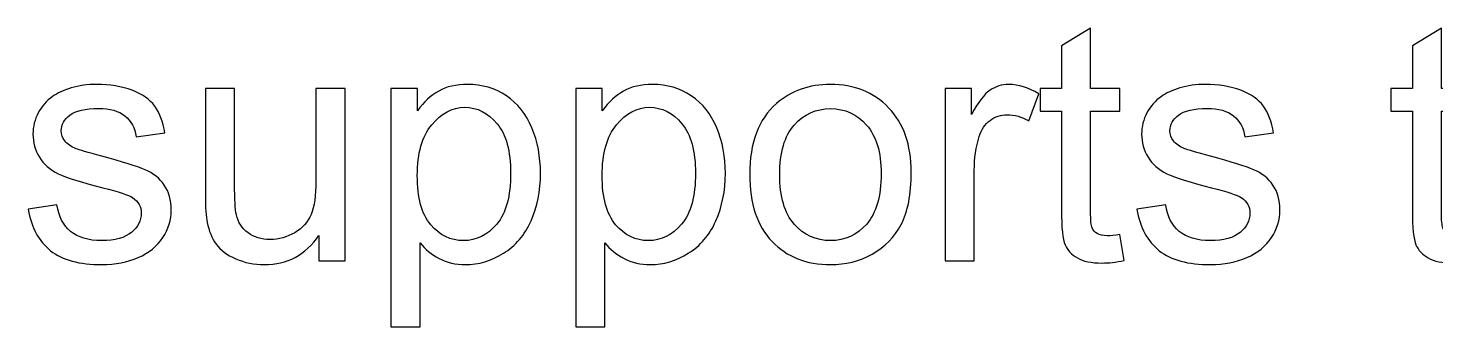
# Model space of a CAD drawing. Header units: centimetres. Extents: x -233 to -82, y 123 to 153.
# Drawn here: x -161.82 to -160.326, y 146.526 to 146.843 of the extents above; entities that cross this region are included whole.
import ezdxf

# ---------------------------------------------------------------- set-up
doc = ezdxf.new("R2010")
doc.units = ezdxf.units.CM
doc.header["$MEASUREMENT"] = 0
doc.layers.add('layer 1', color=7, linetype='Continuous')

msp = doc.modelspace()

# ---------------------------------------------------------------- linework, layer by layer
at = {"layer": 'layer 1'}
for points, knots in [([(-160.661, 146.62365), (-160.661, 146.62365), (-160.6566, 146.59625), (-160.6566, 146.59625), (-160.6566, 146.59625), (-160.6653, 146.59445), (-160.6731, 146.59355), (-160.68, 146.59355), (-160.68, 146.59355), (-160.6913, 146.59355), (-160.7, 146.59535), (-160.7062, 146.59895), (-160.7062, 146.59895), (-160.7124, 146.60245), (-160.7168, 146.60715), (-160.7193, 146.61295), (-160.7193, 146.61295), (-160.7218, 146.61875), (-160.7231, 146.63095), (-160.7231, 146.64955), (-160.7231, 146.64955), (-160.7231, 146.64955), (-160.7231, 146.75475), (-160.7231, 146.75475), (-160.7231, 146.75475), (-160.7231, 146.75475), (-160.7458, 146.75475), (-160.7458, 146.75475), (-160.7458, 146.75475), (-160.7458, 146.75475), (-160.7458, 146.77885), (-160.7458, 146.77885), (-160.7458, 146.77885), (-160.7458, 146.77885), (-160.7231, 146.77885), (-160.7231, 146.77885), (-160.7231, 146.77885), (-160.7231, 146.77885), (-160.7231, 146.82415), (-160.7231, 146.82415), (-160.7231, 146.82415), (-160.7231, 146.82415), (-160.6922, 146.84275), (-160.6922, 146.84275), (-160.6922, 146.84275), (-160.6922, 146.84275), (-160.6922, 146.77885), (-160.6922, 146.77885), (-160.6922, 146.77885), (-160.6922, 146.77885), (-160.661, 146.77885), (-160.661, 146.77885), (-160.661, 146.77885), (-160.661, 146.77885), (-160.661, 146.75475), (-160.661, 146.75475), (-160.661, 146.75475), (-160.661, 146.75475), (-160.6922, 146.75475), (-160.6922, 146.75475), (-160.6922, 146.75475), (-160.6922, 146.75475), (-160.6922, 146.64775), (-160.6922, 146.64775), (-160.6922, 146.64775), (-160.6922, 146.63895), (-160.6917, 146.63325), (-160.6906, 146.63075), (-160.6906, 146.63075), (-160.6895, 146.62825), (-160.6877, 146.62625), (-160.6852, 146.62475), (-160.6852, 146.62475), (-160.6827, 146.62325), (-160.6792, 146.62245), (-160.6747, 146.62245), (-160.6747, 146.62245), (-160.6712, 146.62245), (-160.6667, 146.62285), (-160.661, 146.62365)], [0, 0, 0, 0, 0.047619, 0.047619, 0.047619, 0.047619, 0.0952381, 0.0952381, 0.0952381, 0.0952381, 0.1428571, 0.1428571, 0.1428571, 0.1428571, 0.1904762, 0.1904762, 0.1904762, 0.1904762, 0.2380952, 0.2380952, 0.2380952, 0.2380952, 0.2857143, 0.2857143, 0.2857143, 0.2857143, 0.3333333, 0.3333333, 0.3333333, 0.3333333, 0.3809524, 0.3809524, 0.3809524, 0.3809524, 0.4285714, 0.4285714, 0.4285714, 0.4285714, 0.4761905, 0.4761905, 0.4761905, 0.4761905, 0.5238095, 0.5238095, 0.5238095, 0.5238095, 0.5714286, 0.5714286, 0.5714286, 0.5714286, 0.6190476, 0.6190476, 0.6190476, 0.6190476, 0.6666667, 0.6666667, 0.6666667, 0.6666667, 0.7142857, 0.7142857, 0.7142857, 0.7142857, 0.7619048, 0.7619048, 0.7619048, 0.7619048, 0.8095238, 0.8095238, 0.8095238, 0.8095238, 0.8571429, 0.8571429, 0.8571429, 0.8571429, 0.9047619, 0.9047619, 0.9047619, 0.9047619, 1, 1, 1, 1]), ([(-160.2886, 146.62365), (-160.2886, 146.62365), (-160.2842, 146.59625), (-160.2842, 146.59625), (-160.2842, 146.59625), (-160.2929, 146.59445), (-160.3007, 146.59355), (-160.3076, 146.59355), (-160.3076, 146.59355), (-160.3189, 146.59355), (-160.3276, 146.59535), (-160.3338, 146.59895), (-160.3338, 146.59895), (-160.34, 146.60245), (-160.3444, 146.60715), (-160.3469, 146.61295), (-160.3469, 146.61295), (-160.3494, 146.61875), (-160.3507, 146.63095), (-160.3507, 146.64955), (-160.3507, 146.64955), (-160.3507, 146.64955), (-160.3507, 146.75475), (-160.3507, 146.75475), (-160.3507, 146.75475), (-160.3507, 146.75475), (-160.3734, 146.75475), (-160.3734, 146.75475), (-160.3734, 146.75475), (-160.3734, 146.75475), (-160.3734, 146.77885), (-160.3734, 146.77885), (-160.3734, 146.77885), (-160.3734, 146.77885), (-160.3507, 146.77885), (-160.3507, 146.77885), (-160.3507, 146.77885), (-160.3507, 146.77885), (-160.3507, 146.82415), (-160.3507, 146.82415), (-160.3507, 146.82415), (-160.3507, 146.82415), (-160.3198, 146.84275), (-160.3198, 146.84275), (-160.3198, 146.84275), (-160.3198, 146.84275), (-160.3198, 146.77885), (-160.3198, 146.77885), (-160.3198, 146.77885), (-160.3198, 146.77885), (-160.2886, 146.77885), (-160.2886, 146.77885), (-160.2886, 146.77885), (-160.2886, 146.77885), (-160.2886, 146.75475), (-160.2886, 146.75475), (-160.2886, 146.75475), (-160.2886, 146.75475), (-160.3198, 146.75475), (-160.3198, 146.75475), (-160.3198, 146.75475), (-160.3198, 146.75475), (-160.3198, 146.64775), (-160.3198, 146.64775), (-160.3198, 146.64775), (-160.3198, 146.63895), (-160.3193, 146.63325), (-160.3182, 146.63075), (-160.3182, 146.63075), (-160.3171, 146.62825), (-160.3153, 146.62625), (-160.3128, 146.62475), (-160.3128, 146.62475), (-160.3103, 146.62325), (-160.3068, 146.62245), (-160.3023, 146.62245), (-160.3023, 146.62245), (-160.2988, 146.62245), (-160.2943, 146.62285), (-160.2886, 146.62365)], [0, 0, 0, 0, 0.047619, 0.047619, 0.047619, 0.047619, 0.0952381, 0.0952381, 0.0952381, 0.0952381, 0.1428571, 0.1428571, 0.1428571, 0.1428571, 0.1904762, 0.1904762, 0.1904762, 0.1904762, 0.2380952, 0.2380952, 0.2380952, 0.2380952, 0.2857143, 0.2857143, 0.2857143, 0.2857143, 0.3333333, 0.3333333, 0.3333333, 0.3333333, 0.3809524, 0.3809524, 0.3809524, 0.3809524, 0.4285714, 0.4285714, 0.4285714, 0.4285714, 0.4761905, 0.4761905, 0.4761905, 0.4761905, 0.5238095, 0.5238095, 0.5238095, 0.5238095, 0.5714286, 0.5714286, 0.5714286, 0.5714286, 0.6190476, 0.6190476, 0.6190476, 0.6190476, 0.6666667, 0.6666667, 0.6666667, 0.6666667, 0.7142857, 0.7142857, 0.7142857, 0.7142857, 0.7619048, 0.7619048, 0.7619048, 0.7619048, 0.8095238, 0.8095238, 0.8095238, 0.8095238, 0.8571429, 0.8571429, 0.8571429, 0.8571429, 0.9047619, 0.9047619, 0.9047619, 0.9047619, 1, 1, 1, 1]), ([(-161.8198, 146.65055), (-161.8198, 146.65055), (-161.7892, 146.65535), (-161.7892, 146.65535), (-161.7892, 146.65535), (-161.7875, 146.64305), (-161.7827, 146.63365), (-161.7748, 146.62715), (-161.7748, 146.62715), (-161.7669, 146.62065), (-161.7559, 146.61735), (-161.7418, 146.61735), (-161.7418, 146.61735), (-161.7276, 146.61735), (-161.717, 146.62025), (-161.7101, 146.62605), (-161.7101, 146.62605), (-161.7032, 146.63185), (-161.6998, 146.63865), (-161.6998, 146.64645), (-161.6998, 146.64645), (-161.6998, 146.65345), (-161.7028, 146.65895), (-161.7089, 146.66295), (-161.7089, 146.66295), (-161.7132, 146.66565), (-161.7237, 146.66915), (-161.7406, 146.67345), (-161.7406, 146.67345), (-161.7633, 146.67915), (-161.7791, 146.68415), (-161.7879, 146.68835), (-161.7879, 146.68835), (-161.7967, 146.69255), (-161.8034, 146.69835), (-161.8079, 146.70575), (-161.8079, 146.70575), (-161.8124, 146.71315), (-161.8147, 146.72135), (-161.8147, 146.73035), (-161.8147, 146.73035), (-161.8147, 146.73845), (-161.8128, 146.74605), (-161.8091, 146.75295), (-161.8091, 146.75295), (-161.8054, 146.75985), (-161.8003, 146.76565), (-161.7938, 146.77025), (-161.7938, 146.77025), (-161.789, 146.77385), (-161.7824, 146.77685), (-161.7741, 146.77935), (-161.7741, 146.77935), (-161.7658, 146.78185), (-161.7568, 146.78305), (-161.7473, 146.78305), (-161.7473, 146.78305), (-161.733, 146.78305), (-161.7204, 146.78095), (-161.7095, 146.77685), (-161.7095, 146.77685), (-161.6986, 146.77275), (-161.6906, 146.76715), (-161.6854, 146.76005), (-161.6854, 146.76005), (-161.6803, 146.75295), (-161.6767, 146.74355), (-161.6748, 146.73165), (-161.6748, 146.73165), (-161.6748, 146.73165), (-161.7051, 146.72755), (-161.7051, 146.72755), (-161.7051, 146.72755), (-161.7065, 146.73695), (-161.7105, 146.74435), (-161.7171, 146.74965), (-161.7171, 146.74965), (-161.7237, 146.75495), (-161.733, 146.75755), (-161.7451, 146.75755), (-161.7451, 146.75755), (-161.7593, 146.75755), (-161.7694, 146.75525), (-161.7755, 146.75055), (-161.7755, 146.75055), (-161.7816, 146.74585), (-161.7847, 146.74025), (-161.7847, 146.73395), (-161.7847, 146.73395), (-161.7847, 146.72985), (-161.7834, 146.72625), (-161.7809, 146.72305), (-161.7809, 146.72305), (-161.7784, 146.71975), (-161.7744, 146.71695), (-161.769, 146.71485), (-161.769, 146.71485), (-161.7659, 146.71365), (-161.7568, 146.71095), (-161.7416, 146.70685), (-161.7416, 146.70685), (-161.7197, 146.70095), (-161.7044, 146.69625), (-161.6957, 146.69255), (-161.6957, 146.69255), (-161.687, 146.68885), (-161.6802, 146.68335), (-161.6753, 146.67625), (-161.6753, 146.67625), (-161.6704, 146.66915), (-161.6679, 146.66025), (-161.6679, 146.64965), (-161.6679, 146.64965), (-161.6679, 146.63935), (-161.6709, 146.62965), (-161.6769, 146.62055), (-161.6769, 146.62055), (-161.683, 146.61145), (-161.6917, 146.60435), (-161.703, 146.59935), (-161.703, 146.59935), (-161.7144, 146.59435), (-161.7273, 146.59185), (-161.7416, 146.59185), (-161.7416, 146.59185), (-161.7654, 146.59185), (-161.7835, 146.59675), (-161.796, 146.60665), (-161.796, 146.60665), (-161.8085, 146.61655), (-161.8164, 146.63115), (-161.8198, 146.65055)], [0, 0, 0, 0, 0.0294118, 0.0294118, 0.0294118, 0.0294118, 0.0588235, 0.0588235, 0.0588235, 0.0588235, 0.0882353, 0.0882353, 0.0882353, 0.0882353, 0.1176471, 0.1176471, 0.1176471, 0.1176471, 0.1470588, 0.1470588, 0.1470588, 0.1470588, 0.1764706, 0.1764706, 0.1764706, 0.1764706, 0.2058824, 0.2058824, 0.2058824, 0.2058824, 0.2352941, 0.2352941, 0.2352941, 0.2352941, 0.2647059, 0.2647059, 0.2647059, 0.2647059, 0.2941176, 0.2941176, 0.2941176, 0.2941176, 0.3235294, 0.3235294, 0.3235294, 0.3235294, 0.3529412, 0.3529412, 0.3529412, 0.3529412, 0.3823529, 0.3823529, 0.3823529, 0.3823529, 0.4117647, 0.4117647, 0.4117647, 0.4117647, 0.4411765, 0.4411765, 0.4411765, 0.4411765, 0.4705882, 0.4705882, 0.4705882, 0.4705882, 0.5, 0.5, 0.5, 0.5, 0.5294118, 0.5294118, 0.5294118, 0.5294118, 0.5588235, 0.5588235, 0.5588235, 0.5588235, 0.5882353, 0.5882353, 0.5882353, 0.5882353, 0.6176471, 0.6176471, 0.6176471, 0.6176471, 0.6470588, 0.6470588, 0.6470588, 0.6470588, 0.6764706, 0.6764706, 0.6764706, 0.6764706, 0.7058824, 0.7058824, 0.7058824, 0.7058824, 0.7352941, 0.7352941, 0.7352941, 0.7352941, 0.7647059, 0.7647059, 0.7647059, 0.7647059, 0.7941176, 0.7941176, 0.7941176, 0.7941176, 0.8235294, 0.8235294, 0.8235294, 0.8235294, 0.8529412, 0.8529412, 0.8529412, 0.8529412, 0.8823529, 0.8823529, 0.8823529, 0.8823529, 0.9117647, 0.9117647, 0.9117647, 0.9117647, 0.9411765, 0.9411765, 0.9411765, 0.9411765, 1, 1, 1, 1]), ([(-161.5112, 146.59595), (-161.5112, 146.59595), (-161.5112, 146.62285), (-161.5112, 146.62285), (-161.5112, 146.62285), (-161.5254, 146.60215), (-161.5447, 146.59185), (-161.5692, 146.59185), (-161.5692, 146.59185), (-161.58, 146.59185), (-161.5901, 146.59395), (-161.5994, 146.59805), (-161.5994, 146.59805), (-161.6088, 146.60215), (-161.6158, 146.60735), (-161.6203, 146.61365), (-161.6203, 146.61365), (-161.6248, 146.61985), (-161.628, 146.62755), (-161.6298, 146.63665), (-161.6298, 146.63665), (-161.6311, 146.64275), (-161.6317, 146.65235), (-161.6317, 146.66555), (-161.6317, 146.66555), (-161.6317, 146.66555), (-161.6317, 146.77885), (-161.6317, 146.77885), (-161.6317, 146.77885), (-161.6317, 146.77885), (-161.6007, 146.77885), (-161.6007, 146.77885), (-161.6007, 146.77885), (-161.6007, 146.77885), (-161.6007, 146.67745), (-161.6007, 146.67745), (-161.6007, 146.67745), (-161.6007, 146.66125), (-161.6001, 146.65035), (-161.5988, 146.64465), (-161.5988, 146.64465), (-161.5969, 146.63655), (-161.5927, 146.63015), (-161.5864, 146.62555), (-161.5864, 146.62555), (-161.5801, 146.62085), (-161.5723, 146.61855), (-161.563, 146.61855), (-161.563, 146.61855), (-161.5537, 146.61855), (-161.545, 146.62095), (-161.5368, 146.62575), (-161.5368, 146.62575), (-161.5287, 146.63045), (-161.5229, 146.63695), (-161.5195, 146.64515), (-161.5195, 146.64515), (-161.5161, 146.65335), (-161.5144, 146.66525), (-161.5144, 146.68085), (-161.5144, 146.68085), (-161.5144, 146.68085), (-161.5144, 146.77885), (-161.5144, 146.77885), (-161.5144, 146.77885), (-161.5144, 146.77885), (-161.4834, 146.77885), (-161.4834, 146.77885), (-161.4834, 146.77885), (-161.4834, 146.77885), (-161.4834, 146.59595), (-161.4834, 146.59595), (-161.4834, 146.59595), (-161.4834, 146.59595), (-161.5112, 146.59595), (-161.5112, 146.59595)], [0, 0, 0, 0, 0.05, 0.05, 0.05, 0.05, 0.1, 0.1, 0.1, 0.1, 0.15, 0.15, 0.15, 0.15, 0.2, 0.2, 0.2, 0.2, 0.25, 0.25, 0.25, 0.25, 0.3, 0.3, 0.3, 0.3, 0.35, 0.35, 0.35, 0.35, 0.4, 0.4, 0.4, 0.4, 0.45, 0.45, 0.45, 0.45, 0.5, 0.5, 0.5, 0.5, 0.55, 0.55, 0.55, 0.55, 0.6, 0.6, 0.6, 0.6, 0.65, 0.65, 0.65, 0.65, 0.7, 0.7, 0.7, 0.7, 0.75, 0.75, 0.75, 0.75, 0.8, 0.8, 0.8, 0.8, 0.85, 0.85, 0.85, 0.85, 0.9, 0.9, 0.9, 0.9, 1, 1, 1, 1]), ([(-161.4348, 146.52585), (-161.4348, 146.52585), (-161.4348, 146.77885), (-161.4348, 146.77885), (-161.4348, 146.77885), (-161.4348, 146.77885), (-161.4066, 146.77885), (-161.4066, 146.77885), (-161.4066, 146.77885), (-161.4066, 146.77885), (-161.4066, 146.75515), (-161.4066, 146.75515), (-161.4066, 146.75515), (-161.3999, 146.76445), (-161.3924, 146.77135), (-161.384, 146.77605), (-161.384, 146.77605), (-161.3757, 146.78075), (-161.3655, 146.78305), (-161.3535, 146.78305), (-161.3535, 146.78305), (-161.3379, 146.78305), (-161.3241, 146.77905), (-161.3122, 146.77105), (-161.3122, 146.77105), (-161.3003, 146.76295), (-161.2912, 146.75165), (-161.2851, 146.73695), (-161.2851, 146.73695), (-161.279, 146.72225), (-161.276, 146.70625), (-161.276, 146.68875), (-161.276, 146.68875), (-161.276, 146.67005), (-161.2794, 146.65325), (-161.2861, 146.63825), (-161.2861, 146.63825), (-161.2928, 146.62325), (-161.3026, 146.61175), (-161.3154, 146.60385), (-161.3154, 146.60385), (-161.3282, 146.59585), (-161.3417, 146.59185), (-161.3558, 146.59185), (-161.3558, 146.59185), (-161.3661, 146.59185), (-161.3754, 146.59405), (-161.3836, 146.59845), (-161.3836, 146.59845), (-161.3918, 146.60275), (-161.3985, 146.60825), (-161.4038, 146.61485), (-161.4038, 146.61485), (-161.4038, 146.61485), (-161.4038, 146.52585), (-161.4038, 146.52585), (-161.4038, 146.52585), (-161.4038, 146.52585), (-161.4348, 146.52585), (-161.4348, 146.52585)], [0, 0, 0, 0, 0.0625, 0.0625, 0.0625, 0.0625, 0.125, 0.125, 0.125, 0.125, 0.1875, 0.1875, 0.1875, 0.1875, 0.25, 0.25, 0.25, 0.25, 0.3125, 0.3125, 0.3125, 0.3125, 0.375, 0.375, 0.375, 0.375, 0.4375, 0.4375, 0.4375, 0.4375, 0.5, 0.5, 0.5, 0.5, 0.5625, 0.5625, 0.5625, 0.5625, 0.625, 0.625, 0.625, 0.625, 0.6875, 0.6875, 0.6875, 0.6875, 0.75, 0.75, 0.75, 0.75, 0.8125, 0.8125, 0.8125, 0.8125, 0.875, 0.875, 0.875, 0.875, 1, 1, 1, 1]), ([(-161.2386, 146.52585), (-161.2386, 146.52585), (-161.2386, 146.77885), (-161.2386, 146.77885), (-161.2386, 146.77885), (-161.2386, 146.77885), (-161.2104, 146.77885), (-161.2104, 146.77885), (-161.2104, 146.77885), (-161.2104, 146.77885), (-161.2104, 146.75515), (-161.2104, 146.75515), (-161.2104, 146.75515), (-161.2037, 146.76445), (-161.1962, 146.77135), (-161.1878, 146.77605), (-161.1878, 146.77605), (-161.1795, 146.78075), (-161.1693, 146.78305), (-161.1573, 146.78305), (-161.1573, 146.78305), (-161.1417, 146.78305), (-161.1279, 146.77905), (-161.116, 146.77105), (-161.116, 146.77105), (-161.1041, 146.76295), (-161.095, 146.75165), (-161.0889, 146.73695), (-161.0889, 146.73695), (-161.0828, 146.72225), (-161.0798, 146.70625), (-161.0798, 146.68875), (-161.0798, 146.68875), (-161.0798, 146.67005), (-161.0832, 146.65325), (-161.0899, 146.63825), (-161.0899, 146.63825), (-161.0966, 146.62325), (-161.1064, 146.61175), (-161.1192, 146.60385), (-161.1192, 146.60385), (-161.132, 146.59585), (-161.1455, 146.59185), (-161.1596, 146.59185), (-161.1596, 146.59185), (-161.1699, 146.59185), (-161.1792, 146.59405), (-161.1874, 146.59845), (-161.1874, 146.59845), (-161.1956, 146.60275), (-161.2023, 146.60825), (-161.2076, 146.61485), (-161.2076, 146.61485), (-161.2076, 146.61485), (-161.2076, 146.52585), (-161.2076, 146.52585), (-161.2076, 146.52585), (-161.2076, 146.52585), (-161.2386, 146.52585), (-161.2386, 146.52585)], [0, 0, 0, 0, 0.0625, 0.0625, 0.0625, 0.0625, 0.125, 0.125, 0.125, 0.125, 0.1875, 0.1875, 0.1875, 0.1875, 0.25, 0.25, 0.25, 0.25, 0.3125, 0.3125, 0.3125, 0.3125, 0.375, 0.375, 0.375, 0.375, 0.4375, 0.4375, 0.4375, 0.4375, 0.5, 0.5, 0.5, 0.5, 0.5625, 0.5625, 0.5625, 0.5625, 0.625, 0.625, 0.625, 0.625, 0.6875, 0.6875, 0.6875, 0.6875, 0.75, 0.75, 0.75, 0.75, 0.8125, 0.8125, 0.8125, 0.8125, 0.875, 0.875, 0.875, 0.875, 1, 1, 1, 1]), ([(-161.054, 146.68745), (-161.054, 146.72135), (-161.0446, 146.74635), (-161.0257, 146.76265), (-161.0257, 146.76265), (-161.01, 146.77625), (-160.9908, 146.78305), (-160.9682, 146.78305), (-160.9682, 146.78305), (-160.9431, 146.78305), (-160.9225, 146.77485), (-160.9065, 146.75835), (-160.9065, 146.75835), (-160.8906, 146.74185), (-160.8826, 146.71905), (-160.8826, 146.69005), (-160.8826, 146.69005), (-160.8826, 146.66645), (-160.8861, 146.64795), (-160.8932, 146.63445), (-160.8932, 146.63445), (-160.9003, 146.62095), (-160.9105, 146.61055), (-160.924, 146.60305), (-160.924, 146.60305), (-160.9375, 146.59555), (-160.9523, 146.59185), (-160.9682, 146.59185), (-160.9682, 146.59185), (-160.9938, 146.59185), (-161.0145, 146.60005), (-161.0303, 146.61645), (-161.0303, 146.61645), (-161.0461, 146.63285), (-161.054, 146.65655), (-161.054, 146.68745)], [0, 0, 0, 0, 0.1, 0.1, 0.1, 0.1, 0.2, 0.2, 0.2, 0.2, 0.3, 0.3, 0.3, 0.3, 0.4, 0.4, 0.4, 0.4, 0.5, 0.5, 0.5, 0.5, 0.6, 0.6, 0.6, 0.6, 0.7, 0.7, 0.7, 0.7, 0.8, 0.8, 0.8, 0.8, 1, 1, 1, 1]), ([(-160.8466, 146.59595), (-160.8466, 146.59595), (-160.8466, 146.77885), (-160.8466, 146.77885), (-160.8466, 146.77885), (-160.8466, 146.77885), (-160.8187, 146.77885), (-160.8187, 146.77885), (-160.8187, 146.77885), (-160.8187, 146.77885), (-160.8187, 146.75115), (-160.8187, 146.75115), (-160.8187, 146.75115), (-160.8116, 146.76415), (-160.805, 146.77275), (-160.7989, 146.77685), (-160.7989, 146.77685), (-160.7929, 146.78095), (-160.7863, 146.78305), (-160.7791, 146.78305), (-160.7791, 146.78305), (-160.7686, 146.78305), (-160.758, 146.77975), (-160.7472, 146.77305), (-160.7472, 146.77305), (-160.7472, 146.77305), (-160.7579, 146.74425), (-160.7579, 146.74425), (-160.7579, 146.74425), (-160.7654, 146.74875), (-160.773, 146.75095), (-160.7806, 146.75095), (-160.7806, 146.75095), (-160.7874, 146.75095), (-160.7935, 146.74895), (-160.7989, 146.74485), (-160.7989, 146.74485), (-160.8043, 146.74075), (-160.8081, 146.73515), (-160.8104, 146.72785), (-160.8104, 146.72785), (-160.8139, 146.71685), (-160.8156, 146.70485), (-160.8156, 146.69175), (-160.8156, 146.69175), (-160.8156, 146.69175), (-160.8156, 146.59595), (-160.8156, 146.59595), (-160.8156, 146.59595), (-160.8156, 146.59595), (-160.8466, 146.59595), (-160.8466, 146.59595)], [0, 0, 0, 0, 0.0714286, 0.0714286, 0.0714286, 0.0714286, 0.1428571, 0.1428571, 0.1428571, 0.1428571, 0.2142857, 0.2142857, 0.2142857, 0.2142857, 0.2857143, 0.2857143, 0.2857143, 0.2857143, 0.3571429, 0.3571429, 0.3571429, 0.3571429, 0.4285714, 0.4285714, 0.4285714, 0.4285714, 0.5, 0.5, 0.5, 0.5, 0.5714286, 0.5714286, 0.5714286, 0.5714286, 0.6428571, 0.6428571, 0.6428571, 0.6428571, 0.7142857, 0.7142857, 0.7142857, 0.7142857, 0.7857143, 0.7857143, 0.7857143, 0.7857143, 0.8571429, 0.8571429, 0.8571429, 0.8571429, 1, 1, 1, 1]), ([(-160.6431, 146.65055), (-160.6431, 146.65055), (-160.6125, 146.65535), (-160.6125, 146.65535), (-160.6125, 146.65535), (-160.6108, 146.64305), (-160.606, 146.63365), (-160.5981, 146.62715), (-160.5981, 146.62715), (-160.5902, 146.62065), (-160.5792, 146.61735), (-160.5651, 146.61735), (-160.5651, 146.61735), (-160.5509, 146.61735), (-160.5403, 146.62025), (-160.5334, 146.62605), (-160.5334, 146.62605), (-160.5265, 146.63185), (-160.5231, 146.63865), (-160.5231, 146.64645), (-160.5231, 146.64645), (-160.5231, 146.65345), (-160.5261, 146.65895), (-160.5322, 146.66295), (-160.5322, 146.66295), (-160.5365, 146.66565), (-160.547, 146.66915), (-160.5639, 146.67345), (-160.5639, 146.67345), (-160.5866, 146.67915), (-160.6024, 146.68415), (-160.6112, 146.68835), (-160.6112, 146.68835), (-160.62, 146.69255), (-160.6267, 146.69835), (-160.6312, 146.70575), (-160.6312, 146.70575), (-160.6357, 146.71315), (-160.638, 146.72135), (-160.638, 146.73035), (-160.638, 146.73035), (-160.638, 146.73845), (-160.6361, 146.74605), (-160.6324, 146.75295), (-160.6324, 146.75295), (-160.6287, 146.75985), (-160.6236, 146.76565), (-160.6171, 146.77025), (-160.6171, 146.77025), (-160.6123, 146.77385), (-160.6057, 146.77685), (-160.5974, 146.77935), (-160.5974, 146.77935), (-160.5891, 146.78185), (-160.5801, 146.78305), (-160.5706, 146.78305), (-160.5706, 146.78305), (-160.5563, 146.78305), (-160.5437, 146.78095), (-160.5328, 146.77685), (-160.5328, 146.77685), (-160.5219, 146.77275), (-160.5139, 146.76715), (-160.5087, 146.76005), (-160.5087, 146.76005), (-160.5036, 146.75295), (-160.5, 146.74355), (-160.4981, 146.73165), (-160.4981, 146.73165), (-160.4981, 146.73165), (-160.5284, 146.72755), (-160.5284, 146.72755), (-160.5284, 146.72755), (-160.5298, 146.73695), (-160.5338, 146.74435), (-160.5404, 146.74965), (-160.5404, 146.74965), (-160.547, 146.75495), (-160.5563, 146.75755), (-160.5684, 146.75755), (-160.5684, 146.75755), (-160.5826, 146.75755), (-160.5927, 146.75525), (-160.5988, 146.75055), (-160.5988, 146.75055), (-160.6049, 146.74585), (-160.608, 146.74025), (-160.608, 146.73395), (-160.608, 146.73395), (-160.608, 146.72985), (-160.6067, 146.72625), (-160.6042, 146.72305), (-160.6042, 146.72305), (-160.6017, 146.71975), (-160.5977, 146.71695), (-160.5923, 146.71485), (-160.5923, 146.71485), (-160.5892, 146.71365), (-160.5801, 146.71095), (-160.5649, 146.70685), (-160.5649, 146.70685), (-160.543, 146.70095), (-160.5277, 146.69625), (-160.519, 146.69255), (-160.519, 146.69255), (-160.5103, 146.68885), (-160.5035, 146.68335), (-160.4986, 146.67625), (-160.4986, 146.67625), (-160.4937, 146.66915), (-160.4912, 146.66025), (-160.4912, 146.64965), (-160.4912, 146.64965), (-160.4912, 146.63935), (-160.4942, 146.62965), (-160.5002, 146.62055), (-160.5002, 146.62055), (-160.5063, 146.61145), (-160.515, 146.60435), (-160.5263, 146.59935), (-160.5263, 146.59935), (-160.5377, 146.59435), (-160.5506, 146.59185), (-160.5649, 146.59185), (-160.5649, 146.59185), (-160.5887, 146.59185), (-160.6068, 146.59675), (-160.6193, 146.60665), (-160.6193, 146.60665), (-160.6318, 146.61655), (-160.6397, 146.63115), (-160.6431, 146.65055)], [0, 0, 0, 0, 0.0294118, 0.0294118, 0.0294118, 0.0294118, 0.0588235, 0.0588235, 0.0588235, 0.0588235, 0.0882353, 0.0882353, 0.0882353, 0.0882353, 0.1176471, 0.1176471, 0.1176471, 0.1176471, 0.1470588, 0.1470588, 0.1470588, 0.1470588, 0.1764706, 0.1764706, 0.1764706, 0.1764706, 0.2058824, 0.2058824, 0.2058824, 0.2058824, 0.2352941, 0.2352941, 0.2352941, 0.2352941, 0.2647059, 0.2647059, 0.2647059, 0.2647059, 0.2941176, 0.2941176, 0.2941176, 0.2941176, 0.3235294, 0.3235294, 0.3235294, 0.3235294, 0.3529412, 0.3529412, 0.3529412, 0.3529412, 0.3823529, 0.3823529, 0.3823529, 0.3823529, 0.4117647, 0.4117647, 0.4117647, 0.4117647, 0.4411765, 0.4411765, 0.4411765, 0.4411765, 0.4705882, 0.4705882, 0.4705882, 0.4705882, 0.5, 0.5, 0.5, 0.5, 0.5294118, 0.5294118, 0.5294118, 0.5294118, 0.5588235, 0.5588235, 0.5588235, 0.5588235, 0.5882353, 0.5882353, 0.5882353, 0.5882353, 0.6176471, 0.6176471, 0.6176471, 0.6176471, 0.6470588, 0.6470588, 0.6470588, 0.6470588, 0.6764706, 0.6764706, 0.6764706, 0.6764706, 0.7058824, 0.7058824, 0.7058824, 0.7058824, 0.7352941, 0.7352941, 0.7352941, 0.7352941, 0.7647059, 0.7647059, 0.7647059, 0.7647059, 0.7941176, 0.7941176, 0.7941176, 0.7941176, 0.8235294, 0.8235294, 0.8235294, 0.8235294, 0.8529412, 0.8529412, 0.8529412, 0.8529412, 0.8823529, 0.8823529, 0.8823529, 0.8823529, 0.9117647, 0.9117647, 0.9117647, 0.9117647, 0.9411765, 0.9411765, 0.9411765, 0.9411765, 1, 1, 1, 1]), ([(-161.4068, 146.68635), (-161.4068, 146.66285), (-161.402, 146.64545), (-161.3925, 146.63425), (-161.3925, 146.63425), (-161.383, 146.62295), (-161.3714, 146.61735), (-161.3578, 146.61735), (-161.3578, 146.61735), (-161.3441, 146.61735), (-161.3323, 146.62315), (-161.3224, 146.63485), (-161.3224, 146.63485), (-161.3126, 146.64645), (-161.3077, 146.66445), (-161.3077, 146.68895), (-161.3077, 146.68895), (-161.3077, 146.71225), (-161.3125, 146.72975), (-161.3221, 146.74135), (-161.3221, 146.74135), (-161.3317, 146.75295), (-161.3432, 146.75875), (-161.3565, 146.75875), (-161.3565, 146.75875), (-161.3697, 146.75875), (-161.3814, 146.75255), (-161.3915, 146.74025), (-161.3915, 146.74025), (-161.4017, 146.72785), (-161.4068, 146.70985), (-161.4068, 146.68635)], [0, 0, 0, 0, 0.1111111, 0.1111111, 0.1111111, 0.1111111, 0.2222222, 0.2222222, 0.2222222, 0.2222222, 0.3333333, 0.3333333, 0.3333333, 0.3333333, 0.4444444, 0.4444444, 0.4444444, 0.4444444, 0.5555556, 0.5555556, 0.5555556, 0.5555556, 0.6666667, 0.6666667, 0.6666667, 0.6666667, 0.7777778, 0.7777778, 0.7777778, 0.7777778, 1, 1, 1, 1]), ([(-161.2106, 146.68635), (-161.2106, 146.66285), (-161.2058, 146.64545), (-161.1963, 146.63425), (-161.1963, 146.63425), (-161.1868, 146.62295), (-161.1752, 146.61735), (-161.1616, 146.61735), (-161.1616, 146.61735), (-161.1479, 146.61735), (-161.1361, 146.62315), (-161.1262, 146.63485), (-161.1262, 146.63485), (-161.1164, 146.64645), (-161.1115, 146.66445), (-161.1115, 146.68895), (-161.1115, 146.68895), (-161.1115, 146.71225), (-161.1163, 146.72975), (-161.1259, 146.74135), (-161.1259, 146.74135), (-161.1355, 146.75295), (-161.147, 146.75875), (-161.1603, 146.75875), (-161.1603, 146.75875), (-161.1735, 146.75875), (-161.1852, 146.75255), (-161.1953, 146.74025), (-161.1953, 146.74025), (-161.2055, 146.72785), (-161.2106, 146.70985), (-161.2106, 146.68635)], [0, 0, 0, 0, 0.1111111, 0.1111111, 0.1111111, 0.1111111, 0.2222222, 0.2222222, 0.2222222, 0.2222222, 0.3333333, 0.3333333, 0.3333333, 0.3333333, 0.4444444, 0.4444444, 0.4444444, 0.4444444, 0.5555556, 0.5555556, 0.5555556, 0.5555556, 0.6666667, 0.6666667, 0.6666667, 0.6666667, 0.7777778, 0.7777778, 0.7777778, 0.7777778, 1, 1, 1, 1]), ([(-161.0221, 146.68745), (-161.0221, 146.66395), (-161.017, 146.64645), (-161.0068, 146.63485), (-161.0068, 146.63485), (-160.9966, 146.62315), (-160.9837, 146.61735), (-160.9682, 146.61735), (-160.9682, 146.61735), (-160.9528, 146.61735), (-160.94, 146.62325), (-160.9298, 146.63495), (-160.9298, 146.63495), (-160.9196, 146.64665), (-160.9145, 146.66445), (-160.9145, 146.68845), (-160.9145, 146.68845), (-160.9145, 146.71105), (-160.9196, 146.72815), (-160.9299, 146.73985), (-160.9299, 146.73985), (-160.9402, 146.75155), (-160.9529, 146.75735), (-160.9682, 146.75735), (-160.9682, 146.75735), (-160.9837, 146.75735), (-160.9966, 146.75155), (-161.0068, 146.73995), (-161.0068, 146.73995), (-161.017, 146.72835), (-161.0221, 146.71085), (-161.0221, 146.68745)], [0, 0, 0, 0, 0.1111111, 0.1111111, 0.1111111, 0.1111111, 0.2222222, 0.2222222, 0.2222222, 0.2222222, 0.3333333, 0.3333333, 0.3333333, 0.3333333, 0.4444444, 0.4444444, 0.4444444, 0.4444444, 0.5555556, 0.5555556, 0.5555556, 0.5555556, 0.6666667, 0.6666667, 0.6666667, 0.6666667, 0.7777778, 0.7777778, 0.7777778, 0.7777778, 1, 1, 1, 1])]:
    msp.add_open_spline(points, degree=3, knots=knots, dxfattribs=at)

doc.saveas('drawing.dxf')
